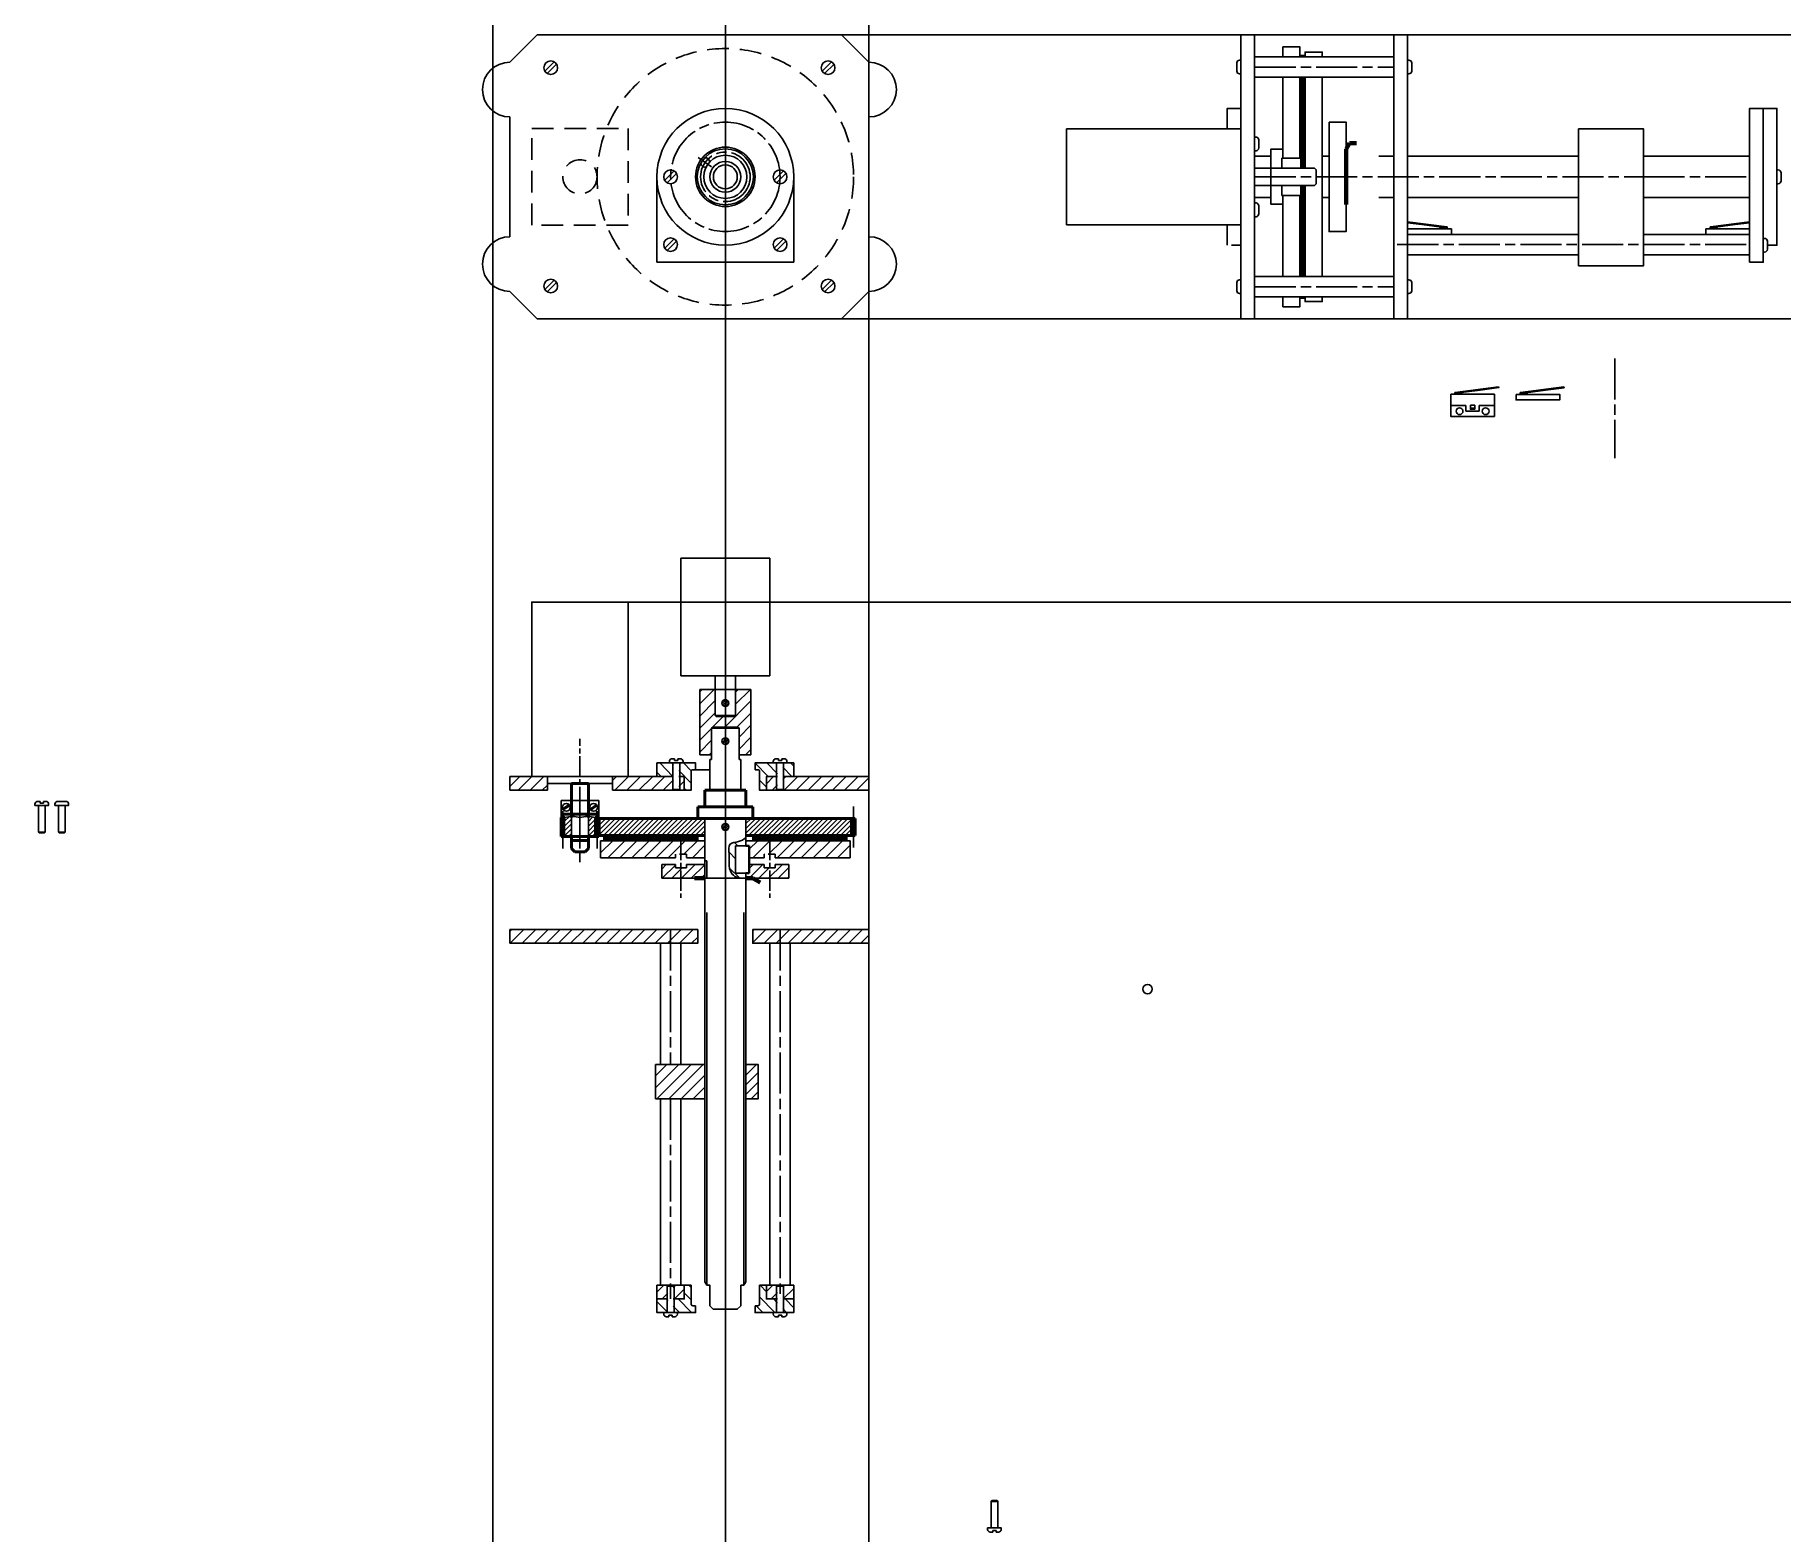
# Model space of a CAD drawing. Header units: millimetres. Extents: x 55 to 565, y -21 to 417.
import ezdxf

# ---------------------------------------------------------------- set-up
doc = ezdxf.new("R2010")
doc.units = ezdxf.units.MM
for name, pattern in [('AM_ISO08W050', [18, 12, -1.5, 3, -1.5]), ('AM_ISO08W050x2', [9, 6, -0.75, 1.5, -0.75]), ('Amconstr', [9999, 9999, 0]), ('HIDDEN', [9.525, 6.35, -3.175])]:
    doc.linetypes.add(name, pattern=pattern)
for name, color, linetype, lineweight in [('AM_0', 7, 'Continuous', 50), ('AM_7', 4, 'AM_ISO08W050', 25), ('AM_8', 1, 'Continuous', 25), ('AM_CL', 1, 'Amconstr', 25), ('окружности', 100, 'HIDDEN', 25), ('оч жирные', 7, 'Continuous', 200), ('тонкие', 7, 'Continuous', 40)]:
    doc.layers.add(name, color=color, linetype=linetype, lineweight=lineweight)
doc.layers.add('основные', color=7, linetype='Continuous')
pattern_1 = [(45, (0, 0), (-0.7071068, 0.7071068), [])]
pattern_2 = [(45, (0, 0), (-1.767767, 1.767767), [])]
pattern_3 = [(45, (0, 0), (-1.414214, 1.414214), [])]
pattern_4 = [(134, (0, 0), (-1.79835, -1.736646), [])]
pattern_5 = [(0, (35.83444, 0), (0, 0.05476875), []), (90, (35.83444, 0), (-0.219075, 1e-17), [])]
pattern_6 = [(45, (0, -6.6448), (-0.2828427, 0.2828427), [])]

msp = doc.modelspace()

# ---------------------------------------------------------------- hatches: boundary and pattern name
at = {"layer": 'AM_8'}
h = msp.add_hatch(dxfattribs=at)
h.set_pattern_fill('_U', color=256, scale=2.5, angle=45, style=0, pattern_type=0)
h.set_pattern_definition([(45, (0, -6.6448), (-1.767767, 1.767767), [])])
h.paths.add_polyline_path([(252.6, 206.35), (252.6, 214.12), (252.9, 214.42), (256.6, 214.42), (260.3, 214.42), (260.6, 214.12), (260.6, 206.35), (264.1, 206.35), (264.1, 225.47), (259.6, 225.47), (259.6, 217.82), (259.3, 217.52), (253.9, 217.52), (253.6, 217.82), (253.6, 225.47), (249.1, 225.47), (249.1, 206.35)])
h = msp.add_hatch(dxfattribs=at)
h.set_pattern_fill('_U', color=256, scale=0.4, angle=45, style=0, pattern_type=0)
h.set_pattern_definition(pattern_6)
edge = h.paths.add_edge_path()
edge.add_arc((256.6, 221.47), 1, 191.4592, 398.7713)
edge.add_arc((256.6, 221.47), 1, 38.7713, 191.4592)
h = msp.add_hatch(dxfattribs=at)
h.set_pattern_fill('_U', color=256, scale=0.4, angle=45, style=0, pattern_type=0)
h.set_pattern_definition(pattern_6)
edge = h.paths.add_edge_path()
edge.add_arc((256.6, 210.35), 1, 11.4592, 313.6693)
edge.add_arc((256.6, 210.35), 1, 313.6693, 371.4592)
h = msp.add_hatch(dxfattribs=at)
h.set_pattern_fill('_U', color=256, scale=2.5, angle=45, style=0, pattern_type=0)
h.set_pattern_definition(pattern_2)
h.paths.add_polyline_path([(193.6, 200), (193.6, 196), (204.6, 196), (204.6, 200)])
h = msp.add_hatch(dxfattribs=at)
h.set_pattern_fill('_U', color=256, scale=2.5, angle=45, style=0, pattern_type=0)
h.set_pattern_definition(pattern_2)
edge = h.paths.add_edge_path(flags=0)
edge.add_line((243.03, 196), (243.03, 200))
edge.add_line((244.6, 200), (243.03, 200))
edge.add_line((244.6, 196), (244.6, 200))
edge.add_line((243.03, 196), (244.6, 196))
edge = h.paths.add_edge_path(flags=0)
edge.add_line((241.47, 200), (241.47, 196))
edge.add_line((223.6, 196), (241.47, 196))
edge.add_line((223.6, 200), (223.6, 196))
edge.add_line((241.47, 200), (223.6, 200))
edge = h.paths.add_edge_path(flags=0)
edge.add_line((241.47, 200), (241.47, 196))
edge.add_line((243.03, 200), (241.47, 200))
edge.add_line((243.03, 196), (243.03, 200))
edge.add_line((241.47, 196), (243.03, 196))
edge = h.paths.add_edge_path(flags=0)
edge.add_line((241.47, 200), (241.47, 196))
edge.add_line((243.03, 200), (241.47, 200))
edge.add_line((243.03, 196), (243.03, 200))
edge.add_line((241.47, 196), (243.03, 196))
h = msp.add_hatch(dxfattribs=at)
h.set_pattern_fill('_U', color=256, scale=2.5, angle=134, style=0, pattern_type=0)
h.set_pattern_definition(pattern_4)
edge = h.paths.add_edge_path(flags=0)
edge.add_line((241.47, 204), (241.47, 200))
edge.add_line((236.6, 200), (241.47, 200))
edge.add_line((236.6, 204), (236.6, 200))
edge.add_line((241.47, 204), (236.6, 204))
edge = h.paths.add_edge_path(flags=0)
edge.add_line((243.03, 200), (243.03, 204))
edge.add_line((247.9, 204), (243.03, 204))
edge.add_line((247.9, 202), (247.9, 204))
edge.add_line((247.1, 202), (247.9, 202))
edge.add_arc((247.1, 201.5), 0.5, 90, 180)
edge.add_line((246.6, 196), (246.6, 201.5))
edge.add_line((244.6, 196), (246.6, 196))
edge.add_line((244.6, 200), (244.6, 196))
edge.add_line((243.03, 200), (244.6, 200))
edge = h.paths.add_edge_path(flags=0)
edge.add_line((243.03, 200), (243.03, 204))
edge.add_line((241.47, 200), (243.03, 200))
edge.add_line((241.47, 204), (241.47, 200))
edge.add_line((243.03, 204), (241.47, 204))
edge = h.paths.add_edge_path(flags=0)
edge.add_line((243.03, 200), (243.03, 204))
edge.add_line((241.47, 200), (243.03, 200))
edge.add_line((241.47, 204), (241.47, 200))
edge.add_line((243.03, 204), (241.47, 204))
h = msp.add_hatch(dxfattribs=at)
h.set_pattern_fill('_U', color=256, scale=2.5, angle=134, style=0, pattern_type=0)
h.set_pattern_definition(pattern_4)
edge = h.paths.add_edge_path(flags=0)
edge.add_line((271.82, 204), (271.82, 200))
edge.add_line((268.6, 200), (271.82, 200))
edge.add_line((268.6, 196), (268.6, 200))
edge.add_line((266.6, 196), (268.6, 196))
edge.add_line((266.6, 201.5), (266.6, 196))
edge.add_arc((266.1, 201.5), 0.5, 0, 90)
edge.add_line((265.3, 202), (266.1, 202))
edge.add_line((265.3, 204), (265.3, 202))
edge.add_line((271.82, 204), (265.3, 204))
edge = h.paths.add_edge_path(flags=0)
edge.add_line((273.38, 200), (273.38, 204))
edge.add_line((276.6, 204), (273.38, 204))
edge.add_line((276.6, 200), (276.6, 204))
edge.add_line((273.38, 200), (276.6, 200))
edge = h.paths.add_edge_path(flags=0)
edge.add_line((273.38, 200), (273.38, 204))
edge.add_line((271.82, 200), (273.38, 200))
edge.add_line((271.82, 204), (271.82, 200))
edge.add_line((273.38, 204), (271.82, 204))
edge = h.paths.add_edge_path(flags=0)
edge.add_line((273.38, 200), (273.38, 204))
edge.add_line((271.82, 200), (273.38, 200))
edge.add_line((271.82, 204), (271.82, 200))
edge.add_line((273.38, 204), (271.82, 204))
h = msp.add_hatch(dxfattribs=at)
h.set_pattern_fill('_U', color=256, scale=2.5, angle=45, style=0, pattern_type=0)
h.set_pattern_definition(pattern_2)
edge = h.paths.add_edge_path(flags=0)
edge.add_line((273.38, 196), (273.38, 200))
edge.add_line((298.6, 200), (273.38, 200))
edge.add_line((298.6, 196), (298.6, 200))
edge.add_line((273.38, 196), (298.6, 196))
edge = h.paths.add_edge_path(flags=0)
edge.add_line((271.82, 200), (271.82, 196))
edge.add_line((268.6, 196), (271.82, 196))
edge.add_line((268.6, 200), (268.6, 196))
edge.add_line((271.82, 200), (268.6, 200))
edge = h.paths.add_edge_path(flags=0)
edge.add_line((271.82, 200), (271.82, 196))
edge.add_line((273.38, 200), (271.82, 200))
edge.add_line((273.38, 196), (273.38, 200))
edge.add_line((271.82, 196), (273.38, 196))
edge = h.paths.add_edge_path(flags=0)
edge.add_line((271.82, 200), (271.82, 196))
edge.add_line((273.38, 200), (271.82, 200))
edge.add_line((273.38, 196), (273.38, 200))
edge.add_line((271.82, 196), (273.38, 196))
h = msp.add_hatch(dxfattribs=at)
h.set_pattern_fill('_U', color=256, angle=45, style=0, pattern_type=0)
h.set_pattern_definition(pattern_1)
h.paths.add_polyline_path([(209.73, 188), (209.73, 182.5), (211.6, 182.5), (211.6, 188.29)])
h = msp.add_hatch(dxfattribs=at)
h.set_pattern_fill('_U', color=256, angle=45, style=0, pattern_type=0)
h.set_pattern_definition(pattern_1)
h.paths.add_polyline_path([(218.48, 182.5), (218.48, 188), (216.6, 188.29), (216.6, 182.5)])
h = msp.add_hatch(dxfattribs=at)
h.set_pattern_fill('_U', color=256, angle=45, style=0, pattern_type=0)
h.set_pattern_definition(pattern_1)
h.paths.add_polyline_path([(216.6, 188), (216.6, 182.5), (218.48, 182.5), (218.48, 188)])
h = msp.add_hatch(dxfattribs=at)
h.set_pattern_fill('_U', color=256, angle=45, style=0, pattern_type=0)
h.set_pattern_definition(pattern_1)
h.paths.add_polyline_path([(219.72, 182.75), (248.6, 182.75), (248.6, 182.75), (250.6, 182.75), (250.6, 187.75), (219.72, 187.75)])
h = msp.add_hatch(dxfattribs=at)
h.set_pattern_fill('_U', color=256, scale=0.4, angle=45, style=0, pattern_type=0)
h.set_pattern_definition([(45, (0, 0), (-0.2828427, 0.2828427), [])])
edge = h.paths.add_edge_path()
edge.add_arc((256.6, 185.25), 1, 11.4592, 356.8903)
edge.add_arc((256.6, 185.25), 1, 356.8903, 371.4592)
h = msp.add_hatch(dxfattribs=at)
h.set_pattern_fill('_U', color=256, angle=45, style=0, pattern_type=0)
h.set_pattern_definition(pattern_1)
h.paths.add_polyline_path([(293.47, 182.75), (293.47, 187.75), (262.6, 187.75), (262.6, 182.75)])
h = msp.add_hatch(dxfattribs=at)
h.set_pattern_fill('_U', color=256, scale=2.5, angle=45, style=0, pattern_type=0)
h.set_pattern_definition(pattern_2)
edge = h.paths.add_edge_path()
edge.add_line((242, 177.26), (242.04, 177.26))
edge.add_arc((242.15, 177.16), 0.15, 138.0866, 138.8954, ccw=False)
edge.add_line((242.04, 177.26), (243.12, 177.26))
edge.add_line((243.12, 177.26), (243.15, 177.26))
edge.add_line((243.15, 177.26), (245.2, 177.26))
edge.add_line((245.2, 177.26), (245.2, 177.03))
edge.add_arc((245.05, 177.01), 0.15, -6.7271, 6.7271, ccw=False)
edge.add_line((245.2, 177), (245.2, 176.66))
edge.add_arc((245.05, 176.64), 0.15, -6.7271, 6.7271, ccw=False)
edge.add_line((245.2, 176.63), (245.2, 176.29))
edge.add_arc((245.05, 176.28), 0.15, -6.7271, 6.7271, ccw=False)
edge.add_line((245.2, 176.26), (245.2, 176.25))
edge.add_line((245.2, 176.25), (250.6, 176.25))
edge.add_line((250.6, 176.25), (250.6, 181.25))
edge.add_line((250.6, 181.25), (220.1, 181.25))
edge.add_line((220.1, 181.25), (220.1, 176.25))
edge.add_line((220.1, 176.25), (242, 176.25))
edge.add_line((242, 176.25), (242, 177.26))
h = msp.add_hatch(dxfattribs=at)
h.set_pattern_fill('ANSI31', color=256, angle=90, style=0)
edge = h.paths.add_edge_path()
edge.add_line((259.6, 179.75), (262.6, 179.75))
edge.add_line((262.6, 179.75), (262.6, 181.25))
edge.add_line((262.6, 181.25), (262.6, 182.06))
edge.add_spline(control_points=[(262.6, 182.06), (261.94, 181.63), (260.59, 180.75), (257.31, 180.77), (257.79, 177.55), (257.69, 175.09), (257.7, 173.18), (258.23, 172.12), (258.31, 171.98)], knot_values=[0, 0, 0, 0, 2.418082, 4.914957, 7.852483, 9.823073, 12.830174, 13.281598, 13.281598, 13.281598, 13.281598], degree=3, periodic=0)
edge.add_spline(control_points=[(258.31, 171.98), (258.59, 171.51), (259.55, 170.44), (260.92, 170.29), (261.79, 170.27)], knot_values=[13.281598, 13.281598, 13.281598, 13.281598, 14.875774, 17.355214, 17.355214, 17.355214, 17.355214], degree=3, periodic=0)
edge.add_line((261.79, 170.27), (262.6, 170.27))
edge.add_line((262.6, 170.27), (262.6, 171.75))
edge.add_line((262.6, 171.75), (259.6, 171.75))
edge.add_line((259.6, 171.75), (259.6, 179.75))
h = msp.add_hatch(dxfattribs=at)
h.set_pattern_fill('_U', color=256, scale=2.5, angle=45, style=0, pattern_type=0)
h.set_pattern_definition(pattern_2)
edge = h.paths.add_edge_path()
edge.add_line((293.1, 181.25), (262.6, 181.25))
edge.add_line((262.6, 181.25), (262.6, 179.75))
edge.add_line((262.6, 179.75), (263.6, 179.75))
edge.add_line((263.6, 179.75), (263.6, 176.25))
edge.add_line((263.6, 176.25), (268, 176.25))
edge.add_line((268, 176.25), (268, 176.44))
edge.add_arc((268.15, 176.46), 0.15, 173.2729, 186.7271, ccw=False)
edge.add_line((268, 176.48), (268, 176.81))
edge.add_arc((268.15, 176.83), 0.15, 173.2729, 186.7271, ccw=False)
edge.add_line((268, 176.85), (268, 177.15))
edge.add_arc((268.15, 177.16), 0.15, 173.2729, 186.7271, ccw=False)
edge.add_line((268, 177.18), (268, 177.26))
edge.add_line((268, 177.26), (268.04, 177.26))
edge.add_arc((268.15, 177.16), 0.15, 138.0866, 138.8954, ccw=False)
edge.add_line((268.04, 177.26), (269.12, 177.26))
edge.add_line((269.12, 177.26), (269.15, 177.26))
edge.add_line((269.15, 177.26), (271.2, 177.26))
edge.add_line((271.2, 177.26), (271.2, 176.25))
edge.add_line((271.2, 176.25), (293.1, 176.25))
edge.add_line((293.1, 176.25), (293.1, 181.25))
h = msp.add_hatch(dxfattribs=at)
h.set_pattern_fill('_U', color=256, scale=2, angle=45, style=0, pattern_type=0)
h.set_pattern_definition(pattern_3)
edge = h.paths.add_edge_path()
edge.add_line((245.2, 174.27), (245.2, 174.08))
edge.add_arc((245.05, 174.07), 0.15, -6.7271, 6.7271, ccw=False)
edge.add_line((245.2, 174.05), (245.2, 173.72))
edge.add_arc((245.05, 173.7), 0.15, -6.7271, 6.7271, ccw=False)
edge.add_line((245.2, 173.68), (245.2, 173.38))
edge.add_arc((245.05, 173.36), 0.15, -6.7271, 6.7271, ccw=False)
edge.add_line((245.2, 173.35), (245.2, 173.26))
edge.add_line((245.2, 173.26), (242, 173.26))
edge.add_line((242, 173.26), (242, 174.25))
edge.add_line((242, 174.25), (242, 174.27))
edge.add_line((242, 174.27), (238, 174.27))
edge.add_line((238, 174.27), (238, 170.27))
edge.add_line((238, 170.27), (250.6, 170.27))
edge.add_line((250.6, 170.27), (250.6, 174.27))
edge.add_line((250.6, 174.27), (245.2, 174.27))
h = msp.add_hatch(dxfattribs=at)
h.set_pattern_fill('_U', color=256, scale=2, angle=45, style=0, pattern_type=0)
h.set_pattern_definition(pattern_3)
edge = h.paths.add_edge_path()
edge.add_line((263.6, 171.75), (262.6, 171.75))
edge.add_line((262.6, 171.75), (262.6, 170.27))
edge.add_line((262.6, 170.27), (275.2, 170.27))
edge.add_line((275.2, 170.27), (275.2, 174.27))
edge.add_line((275.2, 174.27), (271.2, 174.27))
edge.add_line((271.2, 174.27), (271.2, 173.26))
edge.add_line((271.2, 173.26), (268, 173.26))
edge.add_line((268, 173.26), (268, 173.5))
edge.add_arc((268.15, 173.51), 0.15, 173.2729, 186.7271, ccw=False)
edge.add_line((268, 173.53), (268, 173.86))
edge.add_arc((268.15, 173.88), 0.15, 173.2729, 186.7271, ccw=False)
edge.add_line((268, 173.9), (268, 174.23))
edge.add_arc((268.15, 174.25), 0.15, 173.2729, 186.7271, ccw=False)
edge.add_line((268, 174.27), (268, 174.27))
edge.add_line((268, 174.27), (263.6, 174.27))
edge.add_line((263.6, 174.27), (263.6, 171.75))
h = msp.add_hatch(dxfattribs=at)
h.set_pattern_fill('_U', color=256, scale=2.5, angle=45, style=0, pattern_type=0)
h.set_pattern_definition(pattern_2)
h.paths.add_polyline_path([(193.6, 155.27), (193.6, 151.27), (248.52, 151.27), (248.52, 155.27)])
h = msp.add_hatch(dxfattribs=at)
h.set_pattern_fill('_U', color=256, scale=2.5, angle=45, style=0, pattern_type=0)
h.set_pattern_definition(pattern_2)
h.paths.add_polyline_path([(298.6, 155.27), (264.6, 155.27), (264.6, 151.27), (298.6, 151.27)])
h = msp.add_hatch(dxfattribs=at)
h.set_pattern_fill('_U', color=256, scale=2.5, angle=45, style=0, pattern_type=0)
h.set_pattern_definition(pattern_2)
h.paths.add_polyline_path([(250.6, 115.77), (236.21, 115.77), (236.21, 105.77), (250.6, 105.77)])
h = msp.add_hatch(dxfattribs=at)
h.set_pattern_fill('_U', color=256, scale=2, angle=45, style=0, pattern_type=0)
h.set_pattern_definition(pattern_3)
h.paths.add_polyline_path([(262.6, 115.77), (262.6, 105.77), (266.21, 105.77), (266.21, 115.77)])
h = msp.add_hatch(dxfattribs=at)
h.set_pattern_fill('_U', color=256, scale=2.5, angle=134, style=0, pattern_type=0)
h.set_pattern_definition(pattern_4)
edge = h.paths.add_edge_path(flags=0)
edge.add_line((241.38, 43.24), (241.38, 47.24))
edge.add_line((244.59, 47.24), (241.38, 47.24))
edge.add_line((244.59, 51.24), (244.59, 47.24))
edge.add_line((246.59, 51.24), (244.59, 51.24))
edge.add_line((246.59, 45.74), (246.59, 51.24))
edge.add_arc((247.09, 45.74), 0.5, 180, 270)
edge.add_line((247.89, 45.24), (247.09, 45.24))
edge.add_line((247.89, 43.24), (247.89, 45.24))
edge.add_line((241.38, 43.24), (247.89, 43.24))
edge = h.paths.add_edge_path(flags=0)
edge.add_line((239.81, 47.24), (239.81, 43.24))
edge.add_line((236.59, 43.24), (239.81, 43.24))
edge.add_line((236.59, 47.24), (236.59, 43.24))
edge.add_line((239.81, 47.24), (236.59, 47.24))
edge = h.paths.add_edge_path(flags=0)
edge.add_line((239.81, 47.24), (239.81, 43.24))
edge.add_line((241.38, 47.24), (239.81, 47.24))
edge.add_line((241.38, 43.24), (241.38, 47.24))
edge.add_line((239.81, 43.24), (241.38, 43.24))
edge = h.paths.add_edge_path(flags=0)
edge.add_line((239.81, 47.24), (239.81, 43.24))
edge.add_line((241.38, 47.24), (239.81, 47.24))
edge.add_line((241.38, 43.24), (241.38, 47.24))
edge.add_line((239.81, 43.24), (241.38, 43.24))
h = msp.add_hatch(dxfattribs=at)
h.set_pattern_fill('_U', color=256, scale=2.5, angle=45, style=0, pattern_type=0)
h.set_pattern_definition(pattern_2)
edge = h.paths.add_edge_path(flags=0)
edge.add_line((239.81, 51.24), (239.81, 47.24))
edge.add_line((236.59, 47.24), (239.81, 47.24))
edge.add_line((236.59, 51.24), (236.59, 47.24))
edge.add_line((239.81, 51.24), (236.59, 51.24))
edge = h.paths.add_edge_path(flags=0)
edge.add_line((241.38, 47.24), (241.38, 51.24))
edge.add_line((244.59, 51.24), (241.38, 51.24))
edge.add_line((244.59, 47.24), (244.59, 51.24))
edge.add_line((241.38, 47.24), (244.59, 47.24))
edge = h.paths.add_edge_path(flags=0)
edge.add_line((241.38, 47.24), (241.38, 51.24))
edge.add_line((239.81, 47.24), (241.38, 47.24))
edge.add_line((239.81, 51.24), (239.81, 47.24))
edge.add_line((241.38, 51.24), (239.81, 51.24))
edge = h.paths.add_edge_path(flags=0)
edge.add_line((241.38, 47.24), (241.38, 51.24))
edge.add_line((239.81, 47.24), (241.38, 47.24))
edge.add_line((239.81, 51.24), (239.81, 47.24))
edge.add_line((241.38, 51.24), (239.81, 51.24))
h = msp.add_hatch(dxfattribs=at)
h.set_pattern_fill('_U', color=256, scale=2.5, angle=134, style=0, pattern_type=0)
h.set_pattern_definition(pattern_4)
edge = h.paths.add_edge_path(flags=0)
edge.add_line((273.38, 43.24), (273.38, 47.24))
edge.add_line((276.59, 47.24), (273.38, 47.24))
edge.add_line((276.59, 43.24), (276.59, 47.24))
edge.add_line((273.38, 43.24), (276.59, 43.24))
edge = h.paths.add_edge_path(flags=0)
edge.add_line((271.82, 47.24), (271.82, 43.24))
edge.add_line((265.29, 43.24), (271.82, 43.24))
edge.add_line((265.29, 45.24), (265.29, 43.24))
edge.add_line((266.09, 45.24), (265.29, 45.24))
edge.add_arc((266.09, 45.74), 0.5, 270, 360)
edge.add_line((266.59, 51.24), (266.59, 45.74))
edge.add_line((268.59, 51.24), (266.59, 51.24))
edge.add_line((268.59, 47.24), (268.59, 51.24))
edge.add_line((271.82, 47.24), (268.59, 47.24))
edge = h.paths.add_edge_path(flags=0)
edge.add_line((271.82, 47.24), (271.82, 43.24))
edge.add_line((273.38, 47.24), (271.82, 47.24))
edge.add_line((273.38, 43.24), (273.38, 47.24))
edge.add_line((271.82, 43.24), (273.38, 43.24))
edge = h.paths.add_edge_path(flags=0)
edge.add_line((271.82, 47.24), (271.82, 43.24))
edge.add_line((273.38, 47.24), (271.82, 47.24))
edge.add_line((273.38, 43.24), (273.38, 47.24))
edge.add_line((271.82, 43.24), (273.38, 43.24))
h = msp.add_hatch(dxfattribs=at)
h.set_pattern_fill('_U', color=256, scale=2.5, angle=45, style=0, pattern_type=0)
h.set_pattern_definition(pattern_2)
edge = h.paths.add_edge_path(flags=0)
edge.add_line((271.82, 51.24), (271.82, 47.24))
edge.add_line((268.59, 47.24), (271.82, 47.24))
edge.add_line((268.59, 51.24), (268.59, 47.24))
edge.add_line((271.82, 51.24), (268.59, 51.24))
edge = h.paths.add_edge_path(flags=0)
edge.add_line((273.38, 47.24), (273.38, 51.24))
edge.add_line((276.59, 51.24), (273.38, 51.24))
edge.add_line((276.59, 47.24), (276.59, 51.24))
edge.add_line((273.38, 47.24), (276.59, 47.24))
edge = h.paths.add_edge_path(flags=0)
edge.add_line((273.38, 47.24), (273.38, 51.24))
edge.add_line((271.82, 47.24), (273.38, 47.24))
edge.add_line((271.82, 51.24), (271.82, 47.24))
edge.add_line((273.38, 51.24), (271.82, 51.24))
edge = h.paths.add_edge_path(flags=0)
edge.add_line((273.38, 47.24), (273.38, 51.24))
edge.add_line((271.82, 47.24), (273.38, 47.24))
edge.add_line((271.82, 51.24), (271.82, 47.24))
edge.add_line((273.38, 51.24), (271.82, 51.24))
at = {"layer": 'основные'}
h = msp.add_hatch(dxfattribs=at)
h.set_pattern_fill('GRATE', color=256, scale=0.069)
h.set_pattern_definition(pattern_5)
h.paths.add_polyline_path([(426.11, 372.87), (424.86, 372.87), (424.86, 369.87), (424.61, 369.87), (424.61, 346.25), (426.11, 346.25)])
h.paths.add_polyline_path([(426.11, 340.25), (424.61, 340.25), (424.61, 339.87), (426.11, 339.87)])
h.paths.add_polyline_path([(426.11, 410.87), (424.61, 410.87), (424.61, 410.48), (426.11, 410.48)])
h = msp.add_hatch(dxfattribs=at)
h.set_pattern_fill('GRATE', color=256, scale=0.069)
h.set_pattern_definition(pattern_5)
h.paths.add_polyline_path([(424.61, 380.87), (424.86, 380.87), (424.86, 377.87), (426.11, 377.87), (426.11, 404.48), (424.61, 404.48)])
h = msp.add_hatch(dxfattribs=at)
h.set_pattern_fill('AR-CONC', color=256, style=0)
h.paths.add_polyline_path([(248.6, 182.75), (221.1, 182.75), (221.1, 181.25), (248.6, 181.25)])
h.paths.add_polyline_path([(292.1, 182.75), (264.6, 182.75), (264.6, 181.25), (292.1, 181.25)])
h = msp.add_hatch(dxfattribs=at)
h.set_pattern_fill('GRATE', color=256, scale=0.069, angle=45, style=0)
h.paths.add_polyline_path([(248.6, 182.75), (221.1, 182.75), (221.1, 181.25), (248.6, 181.25)])
h.paths.add_polyline_path([(292.1, 182.75), (264.6, 182.75), (264.6, 181.25), (292.1, 181.25)])

# ---------------------------------------------------------------- linework, layer by layer
at = {"layer": 'AM_0'}
for p, q in [((216.6, 198), (211.6, 198)), ((211.6, 198), (211.6, 188)), ((211.6, 198), (216.6, 198)), ((216.6, 198), (216.6, 188)), ((250.6, 196), (250.6, 191.19)), ((262.6, 196), (250.6, 196)), ((262.6, 196), (262.6, 191.19)), ((219.6, 189), (208.6, 189)), ((248.6, 191.19), (248.6, 187.75)), ((264.6, 191.19), (248.6, 191.19)), ((264.6, 191.19), (264.6, 187.75)), ((208.6, 188), (208.6, 182.5)), ((218.6, 187.75), (218.6, 182.75)), ((294.6, 187.75), (218.6, 187.75)), ((219.6, 188), (219.6, 182.5)), ((219.72, 187.75), (219.72, 182.75)), ((264.6, 187.75), (248.6, 187.75)), ((262.6, 187.75), (250.6, 187.75)), ((293.47, 187.75), (293.47, 182.75)), ((294.6, 187.75), (294.6, 182.75)), ((219.6, 182.5), (208.6, 182.5)), ((211.6, 182.5), (211.6, 179)), ((216.6, 182.5), (211.6, 182.5)), ((216.6, 181.26), (211.6, 181.26)), ((211.6, 179), (212.6, 178)), ((216.6, 179), (215.6, 178)), ((216.6, 182.5), (216.6, 179)), ((250.6, 182.75), (218.6, 182.75)), ((294.6, 182.75), (262.6, 182.75)), ((215.6, 178), (212.6, 178))]:
    msp.add_line(p, q, dxfattribs=at)
at = {"layer": 'AM_7'}
for p, q in [((411.36, 407.48), (452.08, 407.48)), ((411.36, 375.37), (525.08, 375.37)), ((525.08, 375.37), (556.08, 375.37)), ((453.08, 355.54), (525.08, 355.54)), ((525.08, 355.54), (556.08, 355.54)), ((411.36, 343.25), (452.08, 343.25)), ((516.67, 322.29), (516.67, 293.07)), ((256.6, 214.42), (256.6, 37.4)), ((209.1, 189.92), (209.1, 179)), ((214.1, 191), (214.1, 175)), ((219.07, 189.92), (219.1, 179)), ((219.1, 189.92), (219.1, 179.25)), ((294.1, 191.25), (294.1, 179.25)), ((240.6, 155.27), (240.6, 115.77)), ((272.6, 155.27), (272.6, 47.24)), ((240.6, 105.77), (240.6, 47.24))]:
    msp.add_line(p, q, dxfattribs=at)
at = {"layer": 'AM_7', "linetype": 'AM_ISO08W050x2'}
for p, q in [((248.69, 381.03), (252.55, 378.27)), ((256.6, 214.52), (256.6, 232.48)), ((214.1, 191), (214.1, 211)), ((211.6, 198), (211.6, 198)), ((256.6, 199), (256.6, 184.75)), ((243.6, 181.56), (243.6, 164.58)), ((269.6, 181.56), (269.6, 164.58))]:
    msp.add_line(p, q, dxfattribs=at)
at = {"layer": 'AM_7'}
for radius in [16, 7.25]:
    msp.add_circle((256.6, 375.37), radius, dxfattribs=at)
at = {"layer": 'AM_CL'}
for p in [(188.6, 196), (298.6, 196)]:
    msp.add_xline(p, (0, -1), dxfattribs=at)
for p, direction in [((201.6, 416.87), (1, 0)), ((256.6, 747.1), (0, -1)), ((201.6, 333.87), (1, 0)), ((200, 251), (1, 0))]:
    msp.add_ray(p, direction, dxfattribs=at)
at = {"layer": 'окружности'}
msp.add_line((256.6, 337.87), (256.6, 333.87), dxfattribs=at)
msp.add_lwpolyline([(200, 389.47), (228.2, 389.47), (228.2, 361.27), (200, 361.27)], close=True, dxfattribs=at)
for centre, radius in [((256.6, 375.37), 37.5), ((214.1, 375.37), 5)]:
    msp.add_circle(centre, radius, dxfattribs=at)
at = {"layer": 'основные'}
for p, q in [((206.56, 409.01), (203.81, 406.28)), ((287.68, 409.01), (284.94, 406.28)), ((204.52, 405.57), (207.26, 408.3)), ((285.64, 405.57), (288.39, 408.3)), ((525.08, 389.37), (506.08, 389.37)), ((506.08, 389.37), (506.08, 379.57)), ((525.08, 349.37), (525.08, 389.37)), ((428.86, 377.87), (411.36, 377.87)), ((411.36, 377.87), (419.36, 377.87)), ((419.36, 377.87), (419.36, 380.87)), ((419.36, 380.87), (424.86, 380.87)), ((424.86, 380.87), (424.86, 377.87)), ((428.86, 377.87), (429.36, 377.37)), ((506.08, 381.37), (506.08, 349.37)), ((236.6, 375.37), (236.6, 350.37)), ((241.62, 377.09), (238.87, 374.36)), ((239.58, 373.65), (242.33, 376.38)), ((273.62, 377.09), (270.87, 374.36)), ((271.58, 373.65), (274.33, 376.38)), ((276.6, 350.37), (276.6, 375.37)), ((411.36, 375.37), (411.36, 372.87)), ((411.36, 372.87), (421.86, 372.87)), ((411.36, 372.87), (428.86, 372.87)), ((419.36, 372.87), (419.36, 369.87)), ((424.86, 369.87), (424.86, 372.87)), ((428.86, 372.87), (429.36, 373.37)), ((429.36, 373.37), (429.36, 377.37)), ((419.36, 369.87), (424.86, 369.87)), ((411.36, 365.72), (411.36, 366.72)), ((467.56, 360.71), (456.08, 362.2)), ((465.63, 360.16), (465.63, 360.35)), ((466.23, 360.16), (465.63, 360.16)), ((466.23, 360.35), (466.23, 360.16)), ((467.63, 360.71), (467.56, 360.71)), ((467.63, 360.16), (467.63, 360.71)), ((544.54, 360.16), (544.54, 360.71)), ((544.54, 360.71), (544.61, 360.71)), ((544.61, 360.71), (556.08, 362.2)), ((545.94, 360.35), (545.94, 360.16)), ((545.94, 360.16), (546.54, 360.16)), ((546.54, 360.16), (546.54, 360.35)), ((241.62, 357.26), (238.87, 354.53)), ((239.58, 353.82), (242.33, 356.55)), ((273.62, 357.26), (270.87, 354.53)), ((271.58, 353.82), (274.33, 356.55)), ((236.6, 350.37), (276.6, 350.37)), ((506.08, 349.37), (525.08, 349.37)), ((206.56, 345.16), (203.81, 342.43)), ((204.52, 341.72), (207.26, 344.45)), ((287.68, 345.16), (284.94, 342.43)), ((285.64, 341.72), (288.39, 344.45)), ((411.36, 333.87), (452.08, 333.87)), ((469.94, 312.34), (470.01, 312.35)), ((469.94, 311.8), (469.94, 312.34)), ((470.01, 312.35), (482.69, 313.99)), ((471.34, 311.99), (471.34, 311.8)), ((471.34, 311.8), (471.94, 311.8)), ((471.94, 311.8), (471.94, 311.99)), ((489.04, 311.75), (489.04, 312.3)), ((489.04, 312.3), (489.11, 312.3)), ((489.11, 312.3), (501.78, 313.95)), ((490.44, 311.94), (490.44, 311.75)), ((490.44, 311.75), (491.04, 311.75)), ((491.04, 311.75), (491.04, 311.94)), ((468.69, 308.55), (473.14, 308.55)), ((473.14, 308.55), (473.14, 306.84)), ((473.14, 306.84), (475.09, 306.84)), ((474.46, 307.68), (475.72, 307.68)), ((477.05, 306.84), (475.09, 306.84)), ((477.05, 308.55), (477.05, 306.84)), ((477.05, 308.55), (481.49, 308.55)), ((243.6, 229.48), (243.6, 263.89)), ((243.6, 263.89), (269.6, 263.89)), ((269.6, 229.48), (269.6, 263.89)), ((256.6, 229.48), (243.6, 229.48)), ((249.1, 222.77), (249.1, 225.47)), ((249.1, 225.47), (264.1, 225.47)), ((253.6, 225.47), (253.6, 229.48)), ((253.6, 229.48), (259.6, 229.48)), ((253.6, 217.82), (253.6, 225.47)), ((256.6, 229.48), (269.6, 229.48)), ((259.6, 229.48), (259.6, 225.47)), ((259.6, 217.82), (259.6, 225.47)), ((264.1, 225.47), (264.1, 222.77)), ((249.1, 206.35), (249.1, 222.77)), ((264.1, 206.35), (264.1, 222.77)), ((256.6, 217.82), (253.6, 217.82)), ((253.6, 217.82), (253.9, 217.52)), ((253.9, 217.52), (256.6, 217.52)), ((256.6, 217.82), (259.6, 217.82)), ((259.3, 217.52), (256.6, 217.52)), ((259.6, 217.82), (259.3, 217.52)), ((252.6, 214.12), (252.9, 214.42)), ((252.6, 205), (252.6, 214.12)), ((252.6, 214.12), (256.6, 214.12)), ((252.9, 214.42), (256.6, 214.42)), ((260.3, 214.42), (256.6, 214.42)), ((260.6, 214.12), (256.6, 214.12)), ((260.6, 214.12), (260.3, 214.42)), ((260.6, 205), (260.6, 214.12)), ((241.75, 205.2), (241.75, 204.7)), ((241.75, 204.7), (242.75, 204.7)), ((242.75, 204.7), (242.75, 205.2)), ((252.6, 206.35), (249.1, 206.35)), ((252.1, 196), (252.1, 205)), ((252.1, 205), (252.6, 205)), ((260.6, 206.35), (264.1, 206.35)), ((261.1, 205), (260.6, 205)), ((261.1, 196), (261.1, 205)), ((272.1, 205.2), (272.1, 204.7)), ((272.1, 204.7), (273.1, 204.7)), ((273.1, 204.7), (273.1, 205.2)), ((193.6, 200), (193.6, 196)), ((204.6, 200), (204.6, 198)), ((223.6, 200), (223.6, 198)), ((223.6, 200), (223.6, 196)), ((228.2, 200), (228.2, 204)), ((228.2, 200), (238.62, 200)), ((236.6, 200), (236.6, 204)), ((236.6, 204), (247.9, 204)), ((241.47, 200), (236.6, 200)), ((242.25, 204), (241.25, 204)), ((241.25, 204), (241.25, 196.23)), ((244.6, 200), (243.03, 200)), ((243.25, 196.23), (243.25, 204)), ((244.6, 196), (244.6, 200)), ((246.6, 196), (246.6, 201.5)), ((246.6, 201.5), (246.6, 200)), ((247.1, 202), (252.1, 202)), ((250.31, 202), (247.1, 202)), ((247.9, 204), (247.9, 202)), ((268.6, 200), (268.6, 196)), ((268.6, 200), (271.82, 200)), ((271.82, 200), (268.6, 200)), ((272.6, 204), (271.6, 204)), ((271.6, 204), (271.6, 196.23)), ((298.6, 200), (273.38, 200)), ((273.38, 200), (276.6, 200)), ((273.6, 196.23), (273.6, 204)), ((298.6, 196), (298.6, 200)), ((214.1, 198), (204.6, 198)), ((214.1, 198), (223.6, 198)), ((223.6, 196), (244.6, 196)), ((241.25, 196.23), (243.25, 196.23)), ((241.25, 196.23), (241.47, 196)), ((241.47, 196), (243.03, 196)), ((243.03, 196), (243.25, 196.23)), ((246.6, 196), (244.6, 196)), ((256.6, 196), (261.1, 196)), ((268.6, 196), (298.6, 196)), ((271.6, 196.23), (273.6, 196.23)), ((271.6, 196.23), (271.82, 196)), ((271.82, 196), (273.38, 196)), ((273.38, 196), (273.6, 196.23)), ((56.73, 191.55), (55.73, 191.55)), ((55.73, 191.55), (55.73, 183.78)), ((56.23, 192.75), (56.23, 192.25)), ((56.23, 192.25), (57.23, 192.25)), ((57.23, 192.25), (57.23, 192.75)), ((57.73, 183.78), (57.73, 191.55)), ((62.59, 191.55), (61.59, 191.55)), ((61.59, 191.55), (61.59, 183.78)), ((63.59, 183.78), (63.59, 191.55)), ((208.6, 189), (208.6, 193)), ((208.6, 193), (219.6, 193)), ((208.6, 188), (208.6, 189)), ((210.97, 191.78), (209.03, 190.57)), ((209.03, 190.57), (209.23, 190.25)), ((209.23, 190.25), (211.16, 191.45)), ((217.08, 190.49), (218.91, 191.83)), ((217.3, 190.19), (217.08, 190.49)), ((219.14, 191.54), (217.3, 190.19)), ((219.6, 193), (219.6, 189)), ((219.6, 188), (219.6, 189)), ((209.6, 182.5), (209.6, 188)), ((211.6, 188), (211.6, 182.5)), ((216.6, 188), (216.6, 182.5)), ((218.6, 182.5), (218.6, 188)), ((219.1, 188), (219.1, 187.5)), ((250.6, 187.75), (250.59, 52.24)), ((262.6, 187.75), (262.6, 179.75)), ((55.73, 183.78), (57.73, 183.78)), ((55.73, 183.78), (55.95, 183.55)), ((55.95, 183.55), (57.51, 183.55)), ((57.51, 183.55), (57.73, 183.78)), ((61.59, 183.78), (63.59, 183.78)), ((61.59, 183.78), (61.81, 183.55)), ((61.81, 183.55), (63.37, 183.55)), ((63.37, 183.55), (63.59, 183.78)), ((221.1, 181.25), (220.1, 181.25)), ((220.1, 181.25), (220.1, 176.25)), ((250.6, 181.25), (220.1, 181.25)), ((221.1, 181.25), (221.1, 182.75)), ((248.6, 181.25), (221.1, 181.25)), ((250.6, 182.75), (248.6, 182.75)), ((248.6, 182.75), (248.6, 181.25)), ((248.6, 181.25), (250.6, 181.25)), ((262.6, 179.75), (259.6, 179.75)), ((259.6, 179.75), (259.6, 171.75)), ((293.1, 181.25), (262.6, 181.25)), ((262.6, 181.25), (262.6, 179.75)), ((264.6, 182.75), (264.6, 181.25)), ((264.6, 181.25), (292.1, 181.25)), ((292.1, 181.25), (292.1, 182.75)), ((292.1, 181.25), (293.1, 181.25)), ((293.1, 181.25), (293.1, 176.25)), ((220.1, 176.25), (242, 176.25)), ((242, 174.27), (238, 174.27)), ((238, 174.27), (238, 170.27)), ((242, 176.25), (242, 177.26)), ((242.04, 177.26), (242, 177.26)), ((242, 174.27), (242, 173.26)), ((245.2, 177.26), (243.15, 177.26)), ((245.2, 177.03), (245.2, 177.26)), ((245.2, 176.66), (245.2, 177)), ((245.2, 176.29), (245.2, 176.63)), ((245.2, 176.25), (245.2, 176.26)), ((245.2, 176.25), (250.6, 176.25)), ((245.2, 174.27), (250.6, 174.27)), ((245.2, 174.27), (245.2, 173.26)), ((250.6, 175.4), (251.21, 175.4)), ((251.21, 175.4), (251.21, 170.27)), ((268, 176.25), (263.6, 176.25)), ((268, 174.27), (263.6, 174.27)), ((268, 177.26), (268.04, 177.26)), ((268, 177.18), (268, 177.26)), ((268, 176.85), (268, 177.15)), ((268, 176.48), (268, 176.81)), ((268, 176.25), (268, 176.44)), ((268, 174.27), (268, 173.26)), ((269.15, 177.26), (271.2, 177.26)), ((271.2, 176.25), (271.2, 177.26)), ((293.1, 176.25), (271.2, 176.25)), ((271.2, 174.27), (271.2, 173.26)), ((271.2, 174.27), (275.2, 174.27)), ((275.2, 170.27), (275.2, 174.27)), ((238, 170.27), (250.6, 170.27)), ((245.2, 173.26), (242, 173.26)), ((250.6, 169.77), (250.6, 170.27)), ((250.6, 170.27), (262.6, 170.27)), ((259.6, 171.75), (262.6, 171.75)), ((262.6, 171.75), (262.6, 52.29)), ((262.6, 170.27), (275.2, 170.27)), ((262.6, 170.27), (265.6, 170.27)), ((268, 173.26), (271.2, 173.26)), ((251.21, 160.27), (251.21, 51.24)), ((261.98, 51.24), (261.99, 160.27)), ((193.6, 155.27), (193.6, 151.27)), ((298.6, 155.27), (298.6, 151.27)), ((237.6, 115.77), (243.6, 115.77)), ((243.6, 105.77), (237.6, 105.77)), ((239.81, 51.24), (239.59, 51.01)), ((241.38, 51.24), (239.81, 51.24)), ((241.59, 51.01), (241.38, 51.24)), ((250.59, 52.24), (251.21, 51.24)), ((261.09, 51.24), (261.98, 51.24)), ((262.59, 52.28), (261.98, 51.24)), ((261.98, 51.24), (261.98, 51.24)), ((271.82, 51.24), (271.6, 51.01)), ((273.38, 51.24), (271.82, 51.24)), ((273.6, 51.01), (273.38, 51.24)), ((241.59, 51.01), (239.59, 51.01)), ((239.59, 51.01), (239.59, 43.24)), ((241.59, 43.24), (241.59, 51.01)), ((273.6, 51.01), (271.6, 51.01)), ((271.6, 51.01), (271.6, 43.24)), ((273.6, 43.24), (273.6, 51.01)), ((241.09, 42.54), (240.09, 42.54)), ((240.09, 42.54), (240.09, 42.04)), ((240.59, 43.24), (241.59, 43.24)), ((241.09, 42.04), (241.09, 42.54)), ((273.1, 42.54), (272.1, 42.54)), ((272.1, 42.54), (272.1, 42.04)), ((272.6, 43.24), (273.6, 43.24)), ((273.1, 42.04), (273.1, 42.54)), ((334.5, -11.73), (334.28, -11.96)), ((336.28, -11.96), (334.28, -11.96)), ((334.28, -11.96), (334.28, -19.73)), ((336.07, -11.73), (334.5, -11.73)), ((336.28, -11.96), (336.07, -11.73)), ((336.28, -19.73), (336.28, -11.96)), ((335.28, -19.73), (336.28, -19.73)), ((335.78, -20.43), (334.78, -20.43)), ((334.78, -20.43), (334.78, -20.93)), ((335.78, -20.93), (335.78, -20.43))]:
    msp.add_line(p, q, dxfattribs=at)
for points in [[(193.6, 408.87), (201.6, 416.87), (290.6, 416.87), (298.6, 408.87)], [(419.61, 410.48), (419.61, 413.37), (424.61, 413.37), (424.61, 410.48)], [(424.61, 410.48), (424.61, 410.87), (426.11, 410.87), (426.11, 410.48)], [(426.11, 410.48), (426.11, 411.87), (431.11, 411.87), (431.11, 410.48)], [(419.61, 380.87), (419.61, 404.48)], [(424.61, 380.87), (424.61, 404.48)], [(424.61, 404.48), (424.61, 380.87)], [(426.11, 377.87), (426.11, 404.48)], [(426.11, 404.48), (426.11, 377.87)], [(431.11, 404.48), (431.11, 346.25)], [(403.36, 389.37), (403.36, 395.37), (407.36, 395.37), (407.36, 355.37), (404.56, 355.37)], [(560.08, 355.37), (560.08, 395.37), (564.08, 395.37), (564.08, 355.37), (561.28, 355.37)], [(193.6, 357.87), (193.6, 392.87)], [(298.6, 392.87), (298.6, 357.87)], [(419.61, 369.87), (419.61, 367.37), (416.12, 367.34), (416.12, 383.47), (419.61, 383.45), (419.61, 380.87)], [(416.12, 369.37), (411.36, 369.37), (411.36, 381.37), (416.12, 381.37)], [(431.11, 381.37), (433.11, 381.37)], [(438.11, 381.37), (438.57, 381.37)], [(447.64, 381.37), (452.08, 381.37)], [(456.08, 381.37), (506.08, 381.37)], [(525.08, 381.37), (556.08, 381.37), (556.08, 369.37), (525.08, 369.37)], [(426.11, 372.87), (426.11, 346.25)], [(426.11, 346.25), (426.11, 372.87)], [(419.61, 346.25), (419.61, 369.87)], [(424.61, 369.87), (424.61, 346.25)], [(424.61, 346.25), (424.61, 369.87)], [(433.11, 369.37), (431.11, 369.37)], [(438.57, 369.37), (438.11, 369.37)], [(452.08, 369.37), (447.64, 369.37)], [(506.08, 369.37), (456.08, 369.37)], [(403.36, 355.37), (403.36, 361.37)], [(467.48, 360.16), (467.48, 360.45), (460.29, 361.39), (456.08, 361.93)], [(506.08, 352.54), (456.08, 352.54), (456.08, 358.54), (506.08, 358.54)], [(525.08, 358.54), (556.08, 358.54), (556.08, 352.54), (525.08, 352.54)], [(544.69, 360.16), (544.69, 360.45), (551.88, 361.39), (556.08, 361.93)], [(298.6, 341.87), (298.6, 341.87), (290.6, 333.87), (201.6, 333.87), (193.6, 341.87)], [(424.61, 340.25), (424.61, 337.37), (419.61, 337.37), (419.61, 340.25)], [(426.11, 340.25), (426.11, 339.87), (424.61, 339.87), (424.61, 340.25)], [(431.11, 340.25), (431.11, 338.87), (426.11, 338.87), (426.11, 340.25)], [(470.09, 311.8), (470.09, 312.09), (477.29, 313.02), (482.77, 313.73), (482.77, 313.73), (482.69, 313.99)], [(489.19, 311.75), (489.19, 312.04), (496.38, 312.98), (501.86, 313.69), (501.86, 313.69), (501.78, 313.95)], [(193.6, 196), (204.6, 196), (204.6, 200), (193.6, 200)], [(241.47, 200), (236.6, 200), (236.6, 204), (247.9, 204), (247.9, 202)], [(273.38, 200), (276.6, 200), (276.6, 204), (265.3, 204), (265.3, 202)], [(193.6, 155.27), (248.52, 155.27), (248.52, 151.27), (193.6, 151.27)], [(243.6, 115.77), (243.6, 151.27), (237.6, 151.27), (237.6, 115.77)], [(250.6, 105.77), (236.21, 105.77), (236.21, 115.77), (250.6, 115.77)], [(262.6, 115.77), (266.21, 115.77), (266.21, 105.77), (262.6, 105.77)], [(237.6, 105.77), (237.6, 51.24), (243.6, 51.24), (243.6, 105.77)], [(241.38, 47.24), (244.59, 47.24), (244.59, 51.24), (236.59, 51.24), (236.59, 47.24), (239.81, 47.24)], [(251.21, 51.24), (252.09, 51.24), (252.09, 45.21), (253.09, 44.21), (260.09, 44.21), (261.09, 45.21), (261.09, 51.24)], [(271.82, 47.24), (268.59, 47.24), (268.59, 51.24), (276.59, 51.24), (276.59, 47.24), (273.38, 47.24)], [(239.81, 47.24), (236.59, 47.24), (236.59, 43.24), (247.89, 43.24), (247.89, 45.24)], [(273.38, 47.24), (276.59, 47.24), (276.59, 43.24), (265.29, 43.24), (265.29, 45.24)]]:
    msp.add_lwpolyline(points, dxfattribs=at)
for points in [[(407.36, 416.87), (411.36, 416.87), (411.36, 333.87), (407.36, 333.87)], [(452.08, 333.87), (456.08, 333.87), (456.08, 416.87), (452.08, 416.87)], [(411.36, 404.48), (452.1, 404.48), (452.1, 410.48), (411.36, 410.48)], [(556.08, 350.37), (560.08, 350.37), (560.08, 395.37), (556.08, 395.37)], [(356.36, 389.37), (407.36, 389.37), (407.36, 361.37), (356.36, 361.37)], [(433.11, 391.37), (438.11, 391.37), (438.11, 359.37), (433.11, 359.37)], [(506.08, 389.37), (525.08, 389.37), (525.08, 349.37), (506.08, 349.37)], [(468.88, 360.16), (456.08, 360.16), (456.08, 358.54), (468.88, 358.54)], [(543.28, 360.16), (556.08, 360.16), (556.08, 358.54), (543.28, 358.54)], [(411.36, 346.25), (452.1, 346.25), (452.1, 340.25), (411.36, 340.25)], [(468.69, 311.8), (481.49, 311.8), (481.49, 305.3), (468.69, 305.3)], [(487.79, 311.75), (500.59, 311.75), (500.59, 310.13), (487.79, 310.13)], [(474.46, 308.59), (475.72, 308.59), (475.72, 307.39), (474.46, 307.39)], [(200, 200), (228.2, 200), (228.2, 251), (200, 251)], [(298.6, 151.27), (264.6, 151.27), (264.6, 155.27), (298.6, 155.27)], [(269.6, 151.27), (275.6, 151.27), (275.6, 51.24), (269.6, 51.24)]]:
    msp.add_lwpolyline(points, close=True, dxfattribs=at)
for points in [[(406.16, 406.98), (406.16, 406.28, 0.414214), (406.96, 405.48), (407.36, 405.48), (407.36, 409.48), (406.96, 409.48, 0.414214), (406.16, 408.68), (406.16, 406.98)], [(457.28, 407.98), (457.28, 408.68, 0.414214), (456.48, 409.48), (456.08, 409.48), (456.08, 405.48), (456.48, 405.48, 0.414214), (457.28, 406.28), (457.28, 407.98)], [(412.56, 385.51), (412.56, 386.21, 0.414214), (411.76, 387.01), (411.36, 387.01), (411.36, 383.01), (411.76, 383.01, 0.414214), (412.56, 383.81), (412.56, 385.51)], [(565.28, 374.87), (565.28, 374.17, -0.414214), (564.48, 373.37), (564.08, 373.37), (564.08, 377.37), (564.48, 377.37, -0.414214), (565.28, 376.57), (565.28, 374.87)], [(412.56, 365.22), (412.56, 364.52, -0.414214), (411.76, 363.72), (411.36, 363.72), (411.36, 367.72), (411.76, 367.72, -0.414214), (412.56, 366.92), (412.56, 365.22)], [(561.28, 354.87), (561.28, 354.17, -0.414214), (560.48, 353.37), (560.08, 353.37), (560.08, 357.37), (560.48, 357.37, -0.414214), (561.28, 356.57), (561.28, 354.87)], [(406.16, 342.75), (406.16, 342.05, 0.414214), (406.96, 341.25), (407.36, 341.25), (407.36, 345.25), (406.96, 345.25, 0.414214), (406.16, 344.45), (406.16, 342.75)], [(457.28, 343.75), (457.28, 344.45, 0.414214), (456.48, 345.25), (456.08, 345.25), (456.08, 341.25), (456.48, 341.25, 0.414214), (457.28, 342.05), (457.28, 343.75)], [(242.75, 205.2), (243.45, 205.2, -0.414214), (244.25, 204.4), (244.25, 204), (240.25, 204), (240.25, 204.4, -0.414214), (241.05, 205.2), (241.75, 205.2)], [(273.1, 205.2), (273.8, 205.2, -0.414214), (274.6, 204.4), (274.6, 204), (270.6, 204), (270.6, 204.4, -0.414214), (271.4, 205.2), (272.1, 205.2)], [(247.9, 202), (247.1, 202, 0.414214), (246.6, 201.5), (246.6, 196), (244.6, 196), (244.6, 200), (243.03, 200)], [(265.3, 202), (266.1, 202, -0.414214), (266.6, 201.5), (266.6, 196), (268.6, 196), (268.6, 200), (271.82, 200)], [(57.23, 192.75), (57.93, 192.75, -0.414214), (58.73, 191.95), (58.73, 191.55), (54.73, 191.55), (54.73, 191.95, -0.414214), (55.53, 192.75), (56.23, 192.75)], [(63.09, 192.75), (63.79, 192.75, -0.414214), (64.59, 191.95), (64.59, 191.55), (60.59, 191.55), (60.59, 191.95, -0.414214), (61.39, 192.75), (63.09, 192.75)], [(247.89, 45.24), (247.09, 45.24, -0.414214), (246.59, 45.74), (246.59, 51.24), (244.59, 51.24), (244.59, 47.24), (241.38, 47.24)], [(265.29, 45.24), (266.09, 45.24, 0.414214), (266.59, 45.74), (266.59, 51.24), (268.59, 51.24), (268.59, 47.24), (271.82, 47.24)], [(240.09, 42.04), (239.39, 42.04, -0.414214), (238.59, 42.84), (238.59, 43.24), (242.59, 43.24), (242.59, 42.84, -0.414214), (241.79, 42.04), (241.09, 42.04)], [(272.1, 42.04), (271.4, 42.04, -0.414214), (270.6, 42.84), (270.6, 43.24), (274.6, 43.24), (274.6, 42.84, -0.414214), (273.8, 42.04), (273.1, 42.04)], [(334.78, -20.93), (334.08, -20.93, -0.414214), (333.28, -20.13), (333.28, -19.73), (337.28, -19.73), (337.28, -20.13, -0.414214), (336.48, -20.93), (335.78, -20.93)]]:
    msp.add_lwpolyline(points, format="xyb", dxfattribs=at)
for centre, radius in [((205.54, 407.29), 2), ((286.66, 407.29), 2), ((256.6, 375.37), 20), ((256.6, 375.37), 8.7), ((256.6, 375.37), 8.2), ((256.6, 375.37), 6.3), ((256.6, 375.37), 4.5), ((256.6, 375.37), 3.5), ((240.6, 375.37), 2), ((272.6, 375.37), 2), ((240.6, 355.54), 2), ((272.6, 355.54), 2), ((205.54, 343.44), 2), ((286.66, 343.44), 2), ((471.27, 306.84), 1), ((478.91, 306.84), 1), ((256.6, 221.47), 1), ((256.6, 210.35), 1), ((210.1, 191.01), 1.15), ((218.1, 191.01), 1.15), ((256.6, 185.25), 1), ((380.06, 137.84), 1.38)]:
    msp.add_circle(centre, radius, dxfattribs=at)
for centre, radius, start, end in [((193.6, 400.87), 8, 90, 270), ((298.6, 400.87), 8, 270, 90), ((250.7, 379.59), 1.37, 194.5195, 282.1834), ((250.7, 379.59), 1.37, 6.6404, 94.3043), ((193.6, 349.87), 8, 90, 270), ((298.6, 349.87), 8, 270, 90), ((465.93, 360.35), 0.3, 360, 180), ((546.24, 360.35), 0.3, 360, 180), ((471.64, 311.99), 0.3, 360, 180), ((490.74, 311.94), 0.3, 360, 180), ((247.1, 201.5), 0.5, 90, 180), ((247.1, 201.5), 0.5, 90, 180)]:
    msp.add_arc(centre, radius, start, end, dxfattribs=at)
for points in [[(208.6, 189), (209.6, 188), (209.6, 187.42)], [(219.6, 189), (218.6, 188), (218.6, 187.42)], [(209.6, 188), (211.94, 188.3), (214.1, 188)], [(218.6, 188), (216.26, 188.3), (214.1, 188)], [(262.6, 182.06), (260.44, 180.98), (258.04, 180.27), (257.71, 177.35), (257.71, 175.38), (258.1, 172.4), (259.4, 170.82), (262.6, 170.27)]]:
    msp.add_spline(points, degree=3, dxfattribs=at)
at = {"layer": 'оч жирные'}
for p, q in [((438.11, 383.44), (439.11, 385.19)), ((438.11, 367.29), (438.11, 383.44)), ((439.11, 385.19), (441.16, 385.19)), ((247.6, 170.27), (250.6, 170.27)), ((262.6, 170.27), (264.67, 170.27)), ((264.67, 170.27), (266.79, 169.05))]:
    msp.add_line(p, q, dxfattribs=at)
at = {"layer": 'тонкие'}
for p, q in [((262.6, 179.75), (263.6, 179.75)), ((263.6, 179.75), (263.6, 171.75)), ((263.6, 171.75), (262.6, 171.75))]:
    msp.add_line(p, q, dxfattribs=at)

doc.saveas('drawing.dxf')
